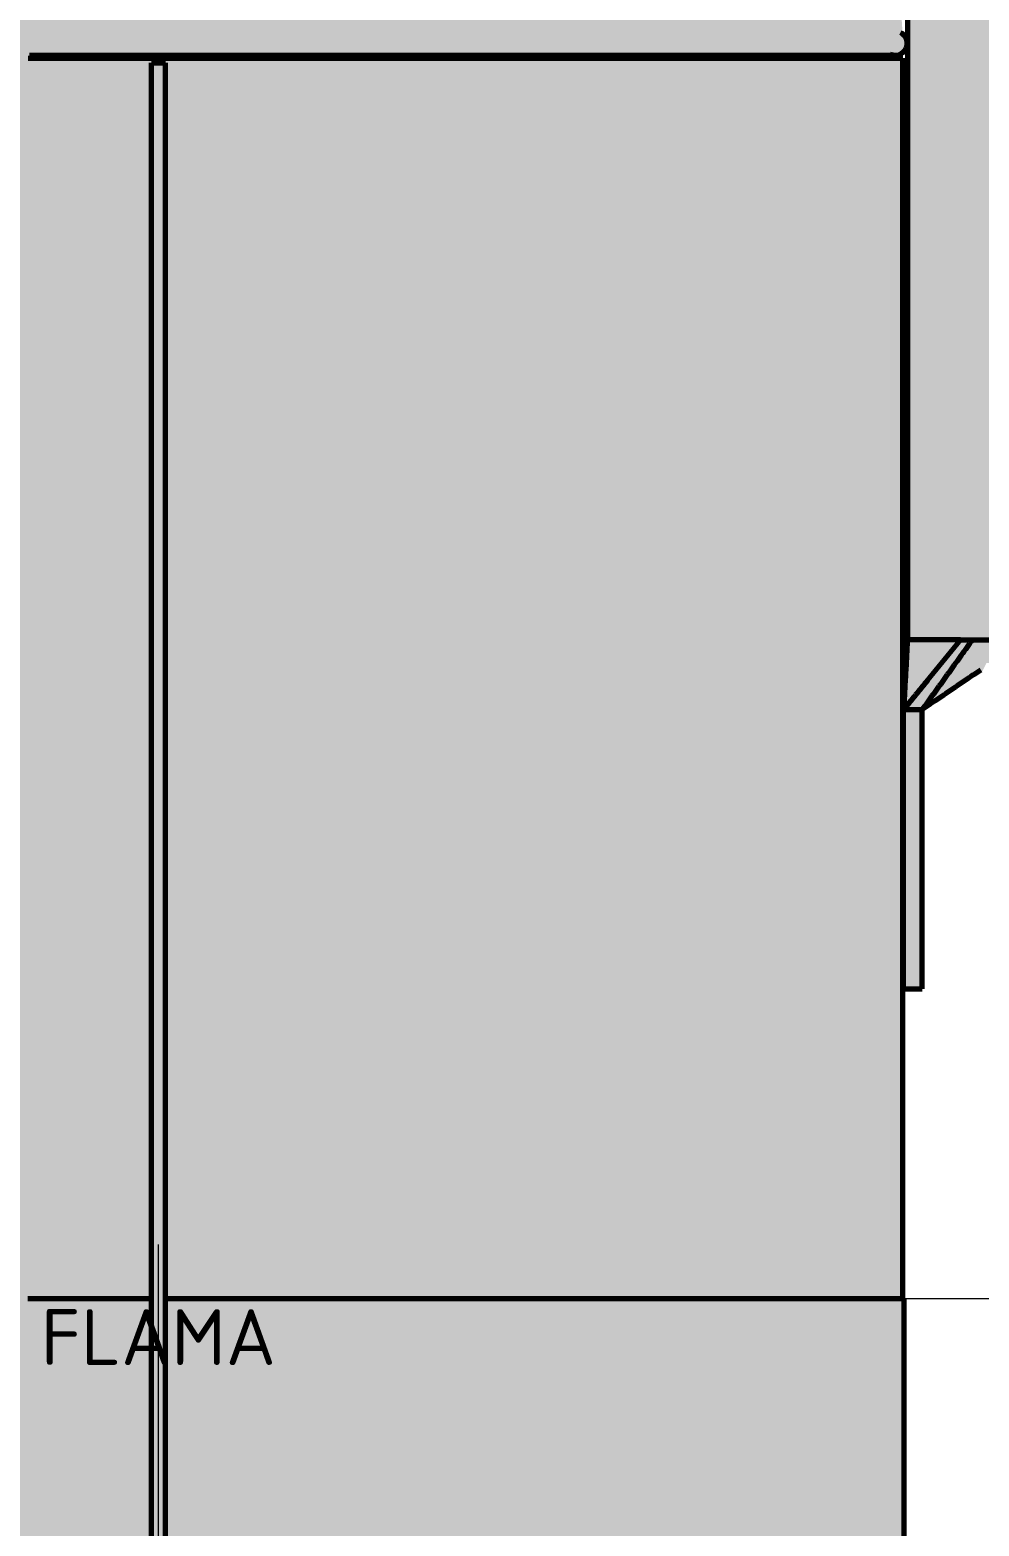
# Model space of a CAD drawing. Header units: millimetres. Extents: x 0 to 2382, y 0 to 420.
# Drawn here: x 2175.24 to 2195.64, y 274.95 to 307.11 of the extents above; entities that cross this region are included whole.
import ezdxf
from ezdxf.enums import TextEntityAlignment as Align

# ---------------------------------------------------------------- set-up
doc = ezdxf.new("R2010")
doc.units = ezdxf.units.MM
doc.linetypes.add('IRAM-F-TRAZO-PUNTO', pattern=[20, 15, -2, 1, -2])
for name, color, linetype, lineweight in [('01-VISIBLE', 7, 'CONTINUOUS', 70), ('03-EJE', 1, 'IRAM-F-TRAZO-PUNTO', 18), ('04-COTA', 3, 'CONTINUOUS', 18), ('13-GRAFICA', 30, 'CONTINUOUS', 18)]:
    doc.layers.add(name, color=color, linetype=linetype, lineweight=lineweight)
doc.styles.add('ISO3098', font='isocpeur.ttf')
doc.dimstyles.new('FLAMA-IRAM', dxfattribs={"dimtxt": 3.5, "dimasz": 3.5, "dimexe": 2, "dimexo": 1.5, "dimgap": 1, "dimtad": 1, "dimdec": 1, "dimtxsty": 'ISO3098', "dimblk": 'IRAM_FLECHA', "dimblk1": 'IRAM_FLECHA', "dimblk2": 'IRAM_FLECHA', "dimcen": 2.5, "dimclrd": 256, "dimclre": 256, "dimclrt": 256, "dimazin": 3, "dimtfac": 1, "dimtmove": 0, "dimatfit": 3, "dimlwd": 18, "dimlwe": 18})

# ---------------------------------------------------------------- blocks, each defined once
blk = doc.blocks.new('IRAM_FLECHA')
blk.add_solid([(0, 0), (-1, 0.125), (-1, -0.125)])

msp = doc.modelspace()

# ---------------------------------------------------------------- hatches: boundary and pattern name
at = {"layer": '13-GRAFICA', "true_color": 0xb21820}
h = msp.add_hatch(color=7, dxfattribs=at)
h.dxf.hatch_style = 1
h.paths.add_polyline_path([(2159.4, 293.9), (2159.4, 335.8), (2159.5, 335.8), (2159.5, 336.5), (2159.6, 336.5), (2159.6, 337.3), (2159.7, 337.3), (2159.7, 337.6), (2159.8, 337.6), (2159.9, 338.1), (2160, 338.1), (2160, 338.3), (2160.1, 338.3), (2160.1, 338.6), (2160.2, 338.6), (2160.2, 338.8), (2160.3, 338.8), (2160.3, 339), (2160.4, 339), (2160.5, 339.5), (2160.6, 339.5), (2160.7, 339.8), (2161, 340), (2161, 340.2), (2161.2, 340.3), (2161.2, 340.5), (2161.5, 340.7), (2161.5, 340.9), (2161.7, 341), (2161.7, 341.2), (2161.8, 341.2), (2162.1, 341.6), (2162.3, 341.6), (2162.9, 342.3), (2163.1, 342.3), (2163.6, 342.9), (2164.2, 343.1), (2164.3, 343.3), (2164.5, 343.3), (2164.5, 343.4), (2164.7, 343.4), (2164.7, 343.5), (2165.3, 343.7), (2165.4, 343.9), (2165.6, 343.9), (2165.6, 344), (2165.8, 344), (2165.8, 344.1), (2166.2, 344.1), (2166.2, 344.2), (2166.5, 344.2), (2166.5, 344.3), (2166.8, 344.3), (2166.8, 344.4), (2167.1, 344.4), (2167.1, 344.5), (2167.5, 344.5), (2167.5, 344.6), (2167.8, 344.6), (2167.8, 344.7), (2168.1, 344.7), (2168.1, 344.8), (2169.1, 344.8), (2169.1, 344.9), (2170.1, 344.9), (2170.1, 345), (2185.9, 345), (2185.9, 344.9), (2187.9, 344.8), (2187.9, 344.7), (2188.2, 344.7), (2188.2, 344.6), (2188.5, 344.6), (2188.5, 344.5), (2188.9, 344.5), (2188.9, 344.4), (2189.2, 344.4), (2189.2, 344.3), (2189.5, 344.3), (2189.5, 344.2), (2189.8, 344.2), (2189.8, 344.1), (2190.2, 344.1), (2190.2, 344), (2190.6, 343.9), (2190.7, 343.7), (2190.9, 343.7), (2190.9, 343.6), (2191.1, 343.6), (2191.1, 343.5), (2191.7, 343.3), (2191.8, 343.1), (2192.4, 342.9), (2192.9, 342.3), (2193.1, 342.3), (2193.7, 341.6), (2193.9, 341.6), (2193.9, 341.5), (2194.3, 341.2), (2194.3, 341), (2194.5, 340.9), (2194.5, 340.7), (2194.8, 340.5), (2194.8, 340.3), (2195, 340.2), (2195, 340), (2195.1, 340), (2195.1, 339.9), (2195.3, 339.8), (2195.3, 339.6), (2195.5, 339.5), (2195.6, 339), (2195.7, 339), (2195.7, 338.8), (2195.8, 338.8), (2195.8, 338.6), (2195.9, 338.6), (2195.9, 338.3), (2196, 338.3), (2196.1, 337.8), (2196.2, 337.8), (2196.3, 337.3), (2196.4, 337.3), (2196.4, 336.5), (2196.5, 336.5), (2196.5, 335.8), (2196.6, 335.8), (2196.6, 293.9), (2196.4, 293.9), (2196.3, 293.7), (2196.1, 293.7), (2196, 293.5), (2195.8, 293.5), (2195.7, 293.3), (2195.5, 293.3), (2195.4, 293.1), (2195.2, 293.1), (2195.1, 292.9), (2194.9, 292.9), (2194.8, 292.7), (2194.6, 292.7), (2194.6, 292.6), (2194.4, 292.5), (2194.4, 286.5), (2194, 286.5), (2194, 293.1), (2194.1, 293.1), (2194.1, 335.5), (2194, 335.5), (2193.9, 336.8), (2193.8, 336.8), (2193.8, 337), (2193.7, 337), (2193.7, 337.3), (2193.6, 337.3), (2193.6, 337.5), (2193.5, 337.5), (2193.5, 337.8), (2193.4, 337.8), (2193.2, 338.4), (2193, 338.5), (2193, 338.7), (2192.9, 338.7), (2192.9, 338.8), (2192.7, 338.9), (2192.7, 339.1), (2192.4, 339.3), (2192.4, 339.5), (2192.3, 339.5), (2191.8, 340.1), (2191.6, 340.1), (2191.1, 340.7), (2190.9, 340.7), (2190.8, 340.9), (2190.6, 340.9), (2190.6, 341), (2190, 341.2), (2189.9, 341.4), (2189.7, 341.4), (2189.7, 341.5), (2189.5, 341.5), (2189.5, 341.6), (2189.3, 341.6), (2189.3, 341.7), (2189.1, 341.7), (2189.1, 341.8), (2188.7, 341.8), (2188.7, 341.9), (2188.4, 341.9), (2188.4, 342), (2188.1, 342), (2188.1, 342.1), (2187.7, 342.1), (2187.7, 342.2), (2187.4, 342.2), (2187.4, 342.3), (2185.5, 342.4), (2185.5, 342.5), (2170.5, 342.5), (2170.5, 342.4), (2168.6, 342.3), (2168.6, 342.2), (2167.9, 342.1), (2167.9, 342), (2167.6, 342), (2167.6, 341.9), (2167.3, 341.9), (2167.3, 341.8), (2166.9, 341.8), (2166.9, 341.7), (2166.7, 341.7), (2166.7, 341.6), (2166.1, 341.4), (2166, 341.2), (2165.8, 341.2), (2165.8, 341.1), (2165.2, 340.9), (2165.2, 340.8), (2164.9, 340.7), (2164.4, 340.1), (2164.2, 340.1), (2164.2, 340), (2163.6, 339.5), (2163.6, 339.3), (2163.3, 339.1), (2163.3, 338.9), (2163, 338.7), (2163, 338.5), (2162.8, 338.4), (2162.8, 338.2), (2162.7, 338.2), (2162.7, 338), (2162.6, 338), (2162.6, 337.8), (2162.5, 337.8), (2162.5, 337.5), (2162.4, 337.5), (2162.4, 337.3), (2162.3, 337.3), (2162.3, 337), (2162.2, 337), (2162.2, 336.8), (2162.1, 336.8), (2162, 335.5), (2161.9, 335.5), (2161.9, 293.1), (2162, 293.1), (2162, 286.5), (2161.6, 286.5), (2161.6, 292.5), (2161.5, 292.5), (2161.4, 292.7), (2161.2, 292.7), (2161.1, 292.9), (2160.9, 292.9), (2160.8, 293.1), (2160.6, 293.1), (2160.5, 293.3), (2160.3, 293.3), (2160.2, 293.5), (2160, 293.5), (2159.9, 293.7), (2159.7, 293.7), (2159.6, 293.9)])
h = msp.add_hatch(color=7, dxfattribs=at)
h.dxf.hatch_style = 1
h.paths.add_polyline_path([(2162.1, 307.5), (2162.2, 307.5), (2162.2, 307.8), (2162.3, 307.8), (2162.3, 308), (2162.4, 308), (2162.4, 308.3), (2162.5, 308.3), (2162.5, 308.5), (2162.6, 308.5), (2162.6, 308.8), (2162.7, 308.8), (2162.7, 309.1), (2162.8, 309.1), (2162.8, 309.3), (2162.9, 309.3), (2162.9, 309.6), (2163, 309.6), (2163.1, 310), (2163.3, 310.1), (2163.3, 310.3), (2163.5, 310.4), (2163.5, 310.6), (2163.7, 310.7), (2163.7, 310.9), (2163.9, 311), (2163.9, 311.2), (2164.1, 311.3), (2164.1, 311.5), (2164.3, 311.6), (2164.3, 311.8), (2164.5, 311.9), (2164.5, 312.1), (2164.8, 312.2), (2165, 312.5), (2165.2, 312.5), (2165.5, 312.9), (2165.7, 312.9), (2166, 313.3), (2166.2, 313.3), (2166.4, 313.6), (2166.6, 313.6), (2166.9, 314), (2167.1, 314), (2167.4, 314.4), (2167.6, 314.4), (2167.6, 314.5), (2167.8, 314.5), (2167.8, 314.6), (2168.1, 314.6), (2168.1, 314.7), (2168.3, 314.7), (2168.3, 314.8), (2168.6, 314.8), (2168.6, 314.9), (2168.8, 314.9), (2168.8, 315), (2169.1, 315), (2169.1, 315.1), (2169.3, 315.1), (2169.3, 315.2), (2169.6, 315.2), (2169.6, 315.3), (2169.8, 315.3), (2169.8, 315.4), (2170.1, 315.4), (2170.1, 315.5), (2170.3, 315.5), (2170.3, 315.6), (2170.6, 315.6), (2170.6, 315.7), (2171.1, 315.8), (2171.1, 315.9), (2171.3, 315.9), (2171.3, 316), (2171.6, 316), (2171.6, 316.1), (2171.8, 316.1), (2171.8, 316.2), (2172.5, 316.3), (2172.5, 316.4), (2173, 316.4), (2173, 316.5), (2174.1, 316.5), (2174.1, 316.6), (2175.2, 316.6), (2175.2, 316.5), (2177.7, 316.5), (2177.7, 316.6), (2181.6, 316.5), (2181.6, 316.6), (2182.4, 316.6), (2182.4, 316.5), (2182.5, 316.5), (2182.5, 316.6), (2182.7, 316.6), (2182.7, 316.5), (2183.1, 316.5), (2183.1, 316.4), (2184.1, 316.3), (2184.1, 316.2), (2184.4, 316.2), (2184.4, 316.1), (2184.7, 316.1), (2184.7, 316), (2185.1, 316), (2185.1, 315.9), (2185.4, 315.9), (2185.4, 315.8), (2186.3, 315.6), (2186.3, 315.5), (2186.5, 315.5), (2186.5, 315.4), (2186.8, 315.4), (2186.8, 315.3), (2187, 315.3), (2187, 315.2), (2187.2, 315.2), (2187.2, 315.1), (2187.4, 315.1), (2187.4, 315), (2187.6, 315), (2187.6, 314.9), (2187.9, 314.9), (2187.9, 314.8), (2188.1, 314.8), (2188.1, 314.7), (2188.3, 314.7), (2188.3, 314.6), (2188.9, 314.4), (2189, 314.2), (2189.2, 314.2), (2189.3, 314), (2189.7, 313.9), (2189.8, 313.7), (2190, 313.7), (2190.1, 313.5), (2190.3, 313.5), (2190.5, 313.2), (2190.7, 313.2), (2191.5, 312.3), (2191.7, 312.3), (2191.7, 312.2), (2192, 312), (2192, 311.8), (2192.4, 311.5), (2192.4, 311.3), (2192.7, 311.1), (2192.7, 310.9), (2192.9, 310.8), (2193, 310.4), (2193.2, 310.3), (2193.2, 310.1), (2193.3, 310.1), (2193.3, 309.9), (2193.4, 309.9), (2193.4, 309.7), (2193.5, 309.7), (2193.5, 309.4), (2193.6, 309.4), (2193.8, 308.5), (2193.9, 308.5), (2194, 307), (2162, 307), (2162, 307.3), (2162.1, 307.3)])
h = msp.add_hatch(color=7, dxfattribs=at)
h.dxf.hatch_style = 1
h.paths.add_polyline_path([(2194, 306.6), (2162, 306.6), (2162, 306.7), (2161.9, 306.7), (2161.9, 307), (2194.1, 307), (2194.1, 306.7), (2194, 306.7)])
h = msp.add_hatch(color=7, dxfattribs=at)
h.dxf.hatch_style = 1
h.paths.add_polyline_path([(2193.7, 306.6), (2193.7, 306.5), (2162.3, 306.5), (2162.3, 306.6)])
h = msp.add_hatch(color=7, dxfattribs=at)
h.dxf.hatch_style = 1
h.paths.add_polyline_path([(2186.5, 306.5), (2186.5, 279.8), (2178.2, 279.8), (2178.2, 306.4), (2177.8, 306.4), (2177.8, 279.8), (2169.5, 279.8), (2169.5, 306.5)])
h = msp.add_hatch(color=7, dxfattribs=at)
h.dxf.hatch_style = 1
h.paths.add_polyline_path([(2190.9, 306.5), (2190.9, 279.8), (2186.5, 279.8), (2186.5, 306.5)])
h = msp.add_hatch(color=7, dxfattribs=at)
h.dxf.hatch_style = 1
h.paths.add_polyline_path([(2194, 306.5), (2194, 248.1), (2190.9, 248.1), (2190.9, 254.6), (2190.9, 258.6), (2190.9, 259.2), (2193.9, 259.2), (2193.9, 279.8), (2190.9, 279.8), (2190.9, 306.5)])
h = msp.add_hatch(color=7, dxfattribs=at)
h.dxf.hatch_style = 1
h.paths.add_polyline_path([(2178.2, 279.8), (2177.8, 279.8), (2177.8, 306.4), (2178.2, 306.4)])
at = {"layer": '13-GRAFICA', "true_color": 0xffffff}
h = msp.add_hatch(color=7, dxfattribs=at)
h.dxf.hatch_style = 1
h.paths.add_polyline_path([(2162.1, 259.2), (2162.1, 279.8), (2193.9, 279.8), (2193.9, 259.2)])
at = {"layer": '13-GRAFICA', "true_color": 0xc81e2d}
h = msp.add_hatch(color=7, dxfattribs=at)
h.dxf.hatch_style = 1
h.paths.add_polyline_path([(2191.039, 279.55), (2191.039, 279.188), (2191.039, 278.826), (2191.039, 278.464), (2191.039, 278.101), (2191.039, 277.739), (2191.039, 277.377), (2191.039, 277.015), (2190.8, 277.015), (2190.553, 277.015), (2190.298, 277.015), (2190.036, 277.015), (2189.767, 277.015), (2189.49, 277.015), (2189.206, 277.015), (2188.916, 277.015), (2188.618, 277.015), (2188.314, 277.015), (2188.004, 277.015), (2187.687, 277.015), (2187.365, 277.015), (2187.037, 277.015), (2186.703, 277.015), (2186.364, 277.015), (2186.02, 277.015), (2185.671, 277.015), (2185.317, 277.015), (2184.958, 277.015), (2184.596, 277.015), (2184.229, 277.015), (2183.859, 277.015), (2183.484, 277.015), (2183.107, 277.015), (2182.726, 277.015), (2182.343, 277.015), (2181.956, 277.015), (2181.568, 277.015), (2181.177, 277.015), (2180.784, 277.015), (2180.39, 277.015), (2179.994, 277.015), (2179.596, 277.015), (2179.198, 277.015), (2178.799, 277.015), (2178.4, 277.015), (2178, 277.015), (2177.6, 277.015), (2177.201, 277.015), (2176.802, 277.015), (2176.404, 277.015), (2176.006, 277.015), (2175.61, 277.015), (2175.216, 277.015), (2174.823, 277.015), (2174.432, 277.015), (2174.044, 277.015), (2173.657, 277.015), (2173.274, 277.015), (2172.893, 277.015), (2172.516, 277.015), (2172.141, 277.015), (2171.771, 277.015), (2171.404, 277.015), (2171.042, 277.015), (2170.683, 277.015), (2170.329, 277.015), (2169.98, 277.015), (2169.636, 277.015), (2169.297, 277.015), (2168.963, 277.015), (2168.635, 277.015), (2168.313, 277.015), (2167.996, 277.015), (2167.686, 277.015), (2167.382, 277.015), (2167.084, 277.015), (2166.794, 277.015), (2166.51, 277.015), (2166.233, 277.015), (2165.964, 277.015), (2165.702, 277.015), (2165.447, 277.015), (2165.2, 277.015), (2164.961, 277.015), (2164.961, 277.377), (2164.961, 277.739), (2164.961, 278.101), (2164.961, 278.464), (2164.961, 278.826), (2164.961, 279.188), (2164.961, 279.55), (2164.961, 279.8), (2191.039, 279.8)])
h = msp.add_hatch(color=7, dxfattribs=at)
h.dxf.hatch_style = 1
h.paths.add_polyline_path([(2193.851, 279.345), (2193.774, 279.345), (2193.687, 279.345), (2193.59, 279.345), (2193.484, 279.345), (2193.369, 279.345), (2193.243, 279.345), (2193.109, 279.345), (2192.965, 279.345), (2192.812, 279.345), (2192.65, 279.345), (2192.479, 279.345), (2192.299, 279.345), (2192.11, 279.345), (2191.913, 279.345), (2191.707, 279.345), (2191.492, 279.345), (2191.27, 279.345), (2191.039, 279.345), (2191.039, 279.629), (2191.039, 279.8), (2193.9, 279.8), (2193.9, 279.345)])
at = {"layer": '13-GRAFICA', "true_color": 0xffd200}
h = msp.add_hatch(color=7, dxfattribs=at)
h.dxf.hatch_style = 1
h.paths.add_polyline_path([(2190.8, 276.287), (2190.553, 276.287), (2190.298, 276.287), (2190.036, 276.287), (2189.767, 276.287), (2189.49, 276.287), (2189.206, 276.287), (2188.916, 276.287), (2188.618, 276.287), (2188.314, 276.287), (2188.004, 276.287), (2187.687, 276.287), (2187.365, 276.287), (2187.037, 276.287), (2186.703, 276.287), (2186.364, 276.287), (2186.02, 276.287), (2185.671, 276.287), (2185.317, 276.287), (2184.958, 276.287), (2184.596, 276.287), (2184.229, 276.287), (2183.859, 276.287), (2183.484, 276.287), (2183.107, 276.287), (2182.726, 276.287), (2182.343, 276.287), (2181.956, 276.287), (2181.568, 276.287), (2181.177, 276.287), (2180.784, 276.287), (2180.39, 276.287), (2179.994, 276.287), (2179.596, 276.287), (2179.198, 276.287), (2178.799, 276.287), (2178.4, 276.287), (2178, 276.287), (2177.6, 276.287), (2177.201, 276.287), (2176.802, 276.287), (2176.404, 276.287), (2176.006, 276.287), (2175.61, 276.287), (2175.216, 276.287), (2174.823, 276.287), (2174.432, 276.287), (2174.044, 276.287), (2173.657, 276.287), (2173.274, 276.287), (2172.893, 276.287), (2172.516, 276.287), (2172.141, 276.287), (2171.771, 276.287), (2171.404, 276.287), (2171.042, 276.287), (2170.683, 276.287), (2170.329, 276.287), (2169.98, 276.287), (2169.636, 276.287), (2169.297, 276.287), (2168.963, 276.287), (2168.635, 276.287), (2168.313, 276.287), (2167.996, 276.287), (2167.686, 276.287), (2167.382, 276.287), (2167.084, 276.287), (2166.794, 276.287), (2166.51, 276.287), (2166.233, 276.287), (2165.964, 276.287), (2165.702, 276.287), (2165.447, 276.287), (2165.2, 276.287), (2164.961, 276.287), (2164.961, 276.651), (2164.961, 277.015), (2165.2, 277.015), (2165.447, 277.015), (2165.702, 277.015), (2165.964, 277.015), (2166.233, 277.015), (2166.51, 277.015), (2166.794, 277.015), (2167.084, 277.015), (2167.382, 277.015), (2167.686, 277.015), (2167.996, 277.015), (2168.313, 277.015), (2168.635, 277.015), (2168.963, 277.015), (2169.297, 277.015), (2169.636, 277.015), (2169.98, 277.015), (2170.329, 277.015), (2170.683, 277.015), (2171.042, 277.015), (2171.404, 277.015), (2171.771, 277.015), (2172.141, 277.015), (2172.516, 277.015), (2172.893, 277.015), (2173.274, 277.015), (2173.657, 277.015), (2174.044, 277.015), (2174.432, 277.015), (2174.823, 277.015), (2175.216, 277.015), (2175.61, 277.015), (2176.006, 277.015), (2176.404, 277.015), (2176.802, 277.015), (2177.201, 277.015), (2177.6, 277.015), (2178, 277.015), (2178.4, 277.015), (2178.799, 277.015), (2179.198, 277.015), (2179.596, 277.015), (2179.994, 277.015), (2180.39, 277.015), (2180.784, 277.015), (2181.177, 277.015), (2181.568, 277.015), (2181.956, 277.015), (2182.343, 277.015), (2182.726, 277.015), (2183.107, 277.015), (2183.484, 277.015), (2183.859, 277.015), (2184.229, 277.015), (2184.596, 277.015), (2184.958, 277.015), (2185.317, 277.015), (2185.671, 277.015), (2186.02, 277.015), (2186.364, 277.015), (2186.703, 277.015), (2187.037, 277.015), (2187.365, 277.015), (2187.687, 277.015), (2188.004, 277.015), (2188.314, 277.015), (2188.618, 277.015), (2188.916, 277.015), (2189.206, 277.015), (2189.49, 277.015), (2189.767, 277.015), (2190.036, 277.015), (2190.298, 277.015), (2190.553, 277.015), (2190.8, 277.015), (2191.039, 277.015), (2191.039, 276.651), (2191.039, 276.287)])

# ---------------------------------------------------------------- linework, layer by layer
at = {"layer": '01-VISIBLE'}
for p, q in [((2194.1, 325.462), (2194.1, 294)), ((2193.68, 306.5), (2193.712, 306.564)), ((2194, 279.84), (2194, 306.5)), ((2177.85, 248.088), (2177.85, 306.4)), ((2177.85, 306.4), (2178.15, 306.4)), ((2178.15, 248.088), (2178.15, 306.4)), ((2194.02, 292.5), (2194.42, 292.5)), ((2194.02, 286.5), (2194.02, 292.5)), ((2194.42, 286.5), (2194.42, 292.5)), ((2194.02, 286.5), (2194.42, 286.5)), ((2194.03, 259.16), (2194.03, 279.84))]:
    msp.add_line(p, q, dxfattribs=at)
for points in [[(2175.2, 306.5), (2175.28, 306.5), (2175.36, 306.5), (2175.44, 306.5), (2175.52, 306.5), (2175.6, 306.5), (2175.68, 306.5), (2175.76, 306.5), (2175.84, 306.5), (2175.92, 306.5), (2176, 306.5), (2176.08, 306.5), (2176.16, 306.5), (2176.24, 306.5), (2176.32, 306.5), (2176.4, 306.5), (2176.48, 306.5), (2176.56, 306.5), (2176.64, 306.5), (2176.72, 306.5), (2176.8, 306.5), (2176.88, 306.5), (2176.96, 306.5), (2177.04, 306.5), (2177.12, 306.5), (2177.2, 306.5), (2177.28, 306.5), (2177.36, 306.5), (2177.44, 306.5), (2177.52, 306.5), (2177.6, 306.5), (2177.68, 306.5), (2177.76, 306.5), (2177.84, 306.5), (2177.92, 306.5), (2178, 306.5), (2178.08, 306.5), (2178.16, 306.5), (2178.24, 306.5), (2178.32, 306.5), (2178.4, 306.5), (2178.48, 306.5), (2178.56, 306.5), (2178.64, 306.5), (2178.72, 306.5), (2178.8, 306.5), (2178.88, 306.5), (2178.96, 306.5), (2179.04, 306.5), (2179.12, 306.5), (2179.2, 306.5), (2179.28, 306.5), (2179.36, 306.5), (2179.44, 306.5), (2179.52, 306.5), (2179.6, 306.5), (2179.68, 306.5), (2179.76, 306.5), (2179.84, 306.5), (2179.92, 306.5), (2180, 306.5), (2180.08, 306.5), (2180.16, 306.5), (2180.24, 306.5), (2180.32, 306.5), (2180.4, 306.5), (2180.48, 306.5), (2180.56, 306.5), (2180.64, 306.5), (2180.72, 306.5), (2180.8, 306.5), (2180.88, 306.5), (2180.96, 306.5), (2181.04, 306.5), (2181.12, 306.5), (2181.2, 306.5), (2181.28, 306.5), (2181.36, 306.5), (2181.44, 306.5), (2181.52, 306.5), (2181.6, 306.5), (2181.68, 306.5), (2181.76, 306.5), (2181.84, 306.5), (2181.92, 306.5), (2182, 306.5), (2182.08, 306.5), (2182.16, 306.5), (2182.24, 306.5), (2182.32, 306.5), (2182.4, 306.5), (2182.48, 306.5), (2182.56, 306.5), (2182.64, 306.5), (2182.72, 306.5), (2182.8, 306.5), (2182.88, 306.5), (2182.96, 306.5), (2183.04, 306.5), (2183.12, 306.5), (2183.2, 306.5), (2183.28, 306.5), (2183.36, 306.5), (2183.44, 306.5), (2183.52, 306.5), (2183.6, 306.5), (2183.68, 306.5), (2183.76, 306.5), (2183.84, 306.5), (2183.92, 306.5), (2184, 306.5), (2184.08, 306.5), (2184.16, 306.5), (2184.24, 306.5), (2184.32, 306.5), (2184.4, 306.5), (2184.48, 306.5), (2184.56, 306.5), (2184.64, 306.5), (2184.72, 306.5), (2184.8, 306.5), (2184.88, 306.5), (2184.96, 306.5), (2185.04, 306.5), (2185.12, 306.5), (2185.2, 306.5), (2185.28, 306.5), (2185.36, 306.5), (2185.44, 306.5), (2185.52, 306.5), (2185.6, 306.5), (2185.68, 306.5), (2185.76, 306.5), (2185.84, 306.5), (2185.92, 306.5), (2186, 306.5), (2186.08, 306.5), (2186.16, 306.5), (2186.24, 306.5), (2186.32, 306.5), (2186.4, 306.5), (2186.48, 306.5), (2186.56, 306.5), (2186.64, 306.5), (2186.72, 306.5), (2186.8, 306.5), (2186.88, 306.5), (2186.96, 306.5), (2187.04, 306.5), (2187.12, 306.5), (2187.2, 306.5), (2187.28, 306.5), (2187.36, 306.5), (2187.44, 306.5), (2187.52, 306.5), (2187.6, 306.5), (2187.68, 306.5), (2187.76, 306.5), (2187.84, 306.5), (2187.92, 306.5), (2188, 306.5), (2188.08, 306.5), (2188.16, 306.5), (2188.24, 306.5), (2188.32, 306.5), (2188.4, 306.5), (2188.48, 306.5), (2188.56, 306.5), (2188.64, 306.5), (2188.72, 306.5), (2188.8, 306.5), (2188.88, 306.5), (2188.96, 306.5), (2189.04, 306.5), (2189.12, 306.5), (2189.2, 306.5), (2189.28, 306.5), (2189.36, 306.5), (2189.44, 306.5), (2189.52, 306.5), (2189.6, 306.5), (2189.68, 306.5), (2189.76, 306.5), (2189.84, 306.5), (2189.92, 306.5), (2190, 306.5), (2190.08, 306.5), (2190.16, 306.5), (2190.24, 306.5), (2190.32, 306.5), (2190.4, 306.5), (2190.48, 306.5), (2190.56, 306.5), (2190.64, 306.5), (2190.72, 306.5), (2190.8, 306.5), (2190.88, 306.5), (2190.96, 306.5), (2191.04, 306.5), (2191.12, 306.5), (2191.2, 306.5), (2191.28, 306.5), (2191.36, 306.5), (2191.44, 306.5), (2191.52, 306.5), (2191.6, 306.5), (2191.68, 306.5), (2191.76, 306.5), (2191.84, 306.5), (2191.92, 306.5), (2192, 306.5), (2192.08, 306.5), (2192.16, 306.5), (2192.24, 306.5), (2192.32, 306.5), (2192.4, 306.5), (2192.48, 306.5), (2192.56, 306.5), (2192.64, 306.5), (2192.72, 306.5), (2192.8, 306.5), (2192.88, 306.5), (2192.96, 306.5), (2193.04, 306.5), (2193.12, 306.5), (2193.2, 306.5), (2193.28, 306.5), (2193.36, 306.5), (2193.44, 306.5), (2193.52, 306.5), (2193.6, 306.5), (2193.68, 306.5), (2193.76, 306.5), (2193.84, 306.5), (2193.92, 306.5), (2194, 306.5)], [(2175.228, 306.564), (2175.307, 306.564), (2175.386, 306.564), (2175.466, 306.564), (2175.545, 306.564), (2175.624, 306.564), (2175.703, 306.564), (2175.782, 306.564), (2175.862, 306.564), (2175.941, 306.564), (2176.02, 306.564), (2176.099, 306.564), (2176.178, 306.564), (2176.258, 306.564), (2176.337, 306.564), (2176.416, 306.564), (2176.495, 306.564), (2176.574, 306.564), (2176.654, 306.564), (2176.733, 306.564), (2176.812, 306.564), (2176.891, 306.564), (2176.97, 306.564), (2177.05, 306.564), (2177.129, 306.564), (2177.208, 306.564), (2177.287, 306.564), (2177.366, 306.564), (2177.446, 306.564), (2177.525, 306.564), (2177.604, 306.564), (2177.683, 306.564), (2177.762, 306.564), (2177.842, 306.564), (2177.921, 306.564), (2178, 306.564), (2178.079, 306.564), (2178.158, 306.564), (2178.238, 306.564), (2178.317, 306.564), (2178.396, 306.564), (2178.475, 306.564), (2178.554, 306.564), (2178.634, 306.564), (2178.713, 306.564), (2178.792, 306.564), (2178.871, 306.564), (2178.95, 306.564), (2179.03, 306.564), (2179.109, 306.564), (2179.188, 306.564), (2179.267, 306.564), (2179.346, 306.564), (2179.426, 306.564), (2179.505, 306.564), (2179.584, 306.564), (2179.663, 306.564), (2179.742, 306.564), (2179.822, 306.564), (2179.901, 306.564), (2179.98, 306.564), (2180.059, 306.564), (2180.138, 306.564), (2180.218, 306.564), (2180.297, 306.564), (2180.376, 306.564), (2180.455, 306.564), (2180.534, 306.564), (2180.614, 306.564), (2180.693, 306.564), (2180.772, 306.564), (2180.851, 306.564), (2180.93, 306.564), (2181.01, 306.564), (2181.089, 306.564), (2181.168, 306.564), (2181.247, 306.564), (2181.326, 306.564), (2181.406, 306.564), (2181.485, 306.564), (2181.564, 306.564), (2181.643, 306.564), (2181.722, 306.564), (2181.802, 306.564), (2181.881, 306.564), (2181.96, 306.564), (2182.039, 306.564), (2182.118, 306.564), (2182.198, 306.564), (2182.277, 306.564), (2182.356, 306.564), (2182.435, 306.564), (2182.514, 306.564), (2182.594, 306.564), (2182.673, 306.564), (2182.752, 306.564), (2182.831, 306.564), (2182.91, 306.564), (2182.99, 306.564), (2183.069, 306.564), (2183.148, 306.564), (2183.227, 306.564), (2183.306, 306.564), (2183.386, 306.564), (2183.465, 306.564), (2183.544, 306.564), (2183.623, 306.564), (2183.702, 306.564), (2183.782, 306.564), (2183.861, 306.564), (2183.94, 306.564), (2184.019, 306.564), (2184.098, 306.564), (2184.178, 306.564), (2184.257, 306.564), (2184.336, 306.564), (2184.415, 306.564), (2184.494, 306.564), (2184.574, 306.564), (2184.653, 306.564), (2184.732, 306.564), (2184.811, 306.564), (2184.89, 306.564), (2184.97, 306.564), (2185.049, 306.564), (2185.128, 306.564), (2185.207, 306.564), (2185.286, 306.564), (2185.366, 306.564), (2185.445, 306.564), (2185.524, 306.564), (2185.603, 306.564), (2185.682, 306.564), (2185.762, 306.564), (2185.841, 306.564), (2185.92, 306.564), (2185.999, 306.564), (2186.078, 306.564), (2186.158, 306.564), (2186.237, 306.564), (2186.316, 306.564), (2186.395, 306.564), (2186.474, 306.564), (2186.554, 306.564), (2186.633, 306.564), (2186.712, 306.564), (2186.791, 306.564), (2186.87, 306.564), (2186.95, 306.564), (2187.029, 306.564), (2187.108, 306.564), (2187.187, 306.564), (2187.266, 306.564), (2187.346, 306.564), (2187.425, 306.564), (2187.504, 306.564), (2187.583, 306.564), (2187.662, 306.564), (2187.742, 306.564), (2187.821, 306.564), (2187.9, 306.564), (2187.979, 306.564), (2188.058, 306.564), (2188.138, 306.564), (2188.217, 306.564), (2188.296, 306.564), (2188.375, 306.564), (2188.454, 306.564), (2188.534, 306.564), (2188.613, 306.564), (2188.692, 306.564), (2188.771, 306.564), (2188.85, 306.564), (2188.93, 306.564), (2189.009, 306.564), (2189.088, 306.564), (2189.167, 306.564), (2189.246, 306.564), (2189.326, 306.564), (2189.405, 306.564), (2189.484, 306.564), (2189.563, 306.564), (2189.642, 306.564), (2189.722, 306.564), (2189.801, 306.564), (2189.88, 306.564), (2189.959, 306.564), (2190.038, 306.564), (2190.118, 306.564), (2190.197, 306.564), (2190.276, 306.564), (2190.355, 306.564), (2190.434, 306.564), (2190.514, 306.564), (2190.593, 306.564), (2190.672, 306.564), (2190.751, 306.564), (2190.83, 306.564), (2190.91, 306.564), (2190.989, 306.564), (2191.068, 306.564), (2191.147, 306.564), (2191.226, 306.564), (2191.306, 306.564), (2191.385, 306.564), (2191.464, 306.564), (2191.543, 306.564), (2191.622, 306.564), (2191.702, 306.564), (2191.781, 306.564), (2191.86, 306.564), (2191.939, 306.564), (2192.018, 306.564), (2192.098, 306.564), (2192.177, 306.564), (2192.256, 306.564), (2192.335, 306.564), (2192.414, 306.564), (2192.494, 306.564), (2192.573, 306.564), (2192.652, 306.564), (2192.731, 306.564), (2192.81, 306.564), (2192.89, 306.564), (2192.969, 306.564), (2193.048, 306.564), (2193.127, 306.564), (2193.206, 306.564), (2193.286, 306.564), (2193.365, 306.564), (2193.444, 306.564), (2193.523, 306.564), (2193.602, 306.564), (2193.682, 306.564), (2193.761, 306.564), (2193.84, 306.564)], [(2193.84, 306.564), (2193.84, 306.564), (2193.84, 306.564), (2193.84, 306.564), (2193.84, 306.564), (2193.84, 306.564), (2193.84, 306.564)], [(2195.244, 294), (2195.211, 293.961), (2195.179, 293.921), (2195.147, 293.882), (2195.115, 293.842), (2195.083, 293.803), (2195.05, 293.763), (2195.018, 293.724), (2194.986, 293.684), (2194.954, 293.645), (2194.922, 293.605), (2194.889, 293.566), (2194.857, 293.526), (2194.825, 293.487), (2194.793, 293.447), (2194.761, 293.408), (2194.728, 293.368), (2194.696, 293.329), (2194.664, 293.289), (2194.632, 293.25), (2194.6, 293.211), (2194.567, 293.171), (2194.535, 293.132), (2194.503, 293.092), (2194.471, 293.053), (2194.439, 293.013), (2194.406, 292.974), (2194.374, 292.934), (2194.342, 292.895), (2194.31, 292.855), (2194.278, 292.816), (2194.245, 292.776), (2194.213, 292.737), (2194.181, 292.697), (2194.149, 292.658), (2194.117, 292.618), (2194.084, 292.579), (2194.052, 292.539), (2194.02, 292.5)], [(2194.1, 294), (2194.097, 293.95), (2194.095, 293.9), (2194.092, 293.85), (2194.089, 293.8), (2194.087, 293.75), (2194.084, 293.7), (2194.081, 293.65), (2194.079, 293.6), (2194.076, 293.55), (2194.073, 293.5), (2194.071, 293.45), (2194.068, 293.4), (2194.065, 293.35), (2194.063, 293.3), (2194.06, 293.25), (2194.057, 293.2), (2194.055, 293.15), (2194.052, 293.1), (2194.049, 293.05), (2194.047, 293), (2194.044, 292.95), (2194.041, 292.9), (2194.039, 292.85), (2194.036, 292.8), (2194.033, 292.75), (2194.031, 292.7), (2194.028, 292.65), (2194.025, 292.6), (2194.023, 292.55), (2194.02, 292.5)], [(2195.244, 294), (2195.192, 294), (2195.14, 294), (2195.088, 294), (2195.036, 294), (2194.984, 294), (2194.932, 294), (2194.88, 294), (2194.828, 294), (2194.776, 294), (2194.724, 294), (2194.672, 294), (2194.62, 294), (2194.568, 294), (2194.516, 294), (2194.464, 294), (2194.412, 294), (2194.36, 294), (2194.308, 294), (2194.256, 294), (2194.204, 294), (2194.152, 294), (2194.1, 294)], [(2195.496, 294), (2195.466, 293.958), (2195.437, 293.917), (2195.407, 293.875), (2195.377, 293.833), (2195.347, 293.792), (2195.317, 293.75), (2195.287, 293.708), (2195.257, 293.667), (2195.227, 293.625), (2195.197, 293.583), (2195.167, 293.542), (2195.138, 293.5), (2195.108, 293.458), (2195.078, 293.417), (2195.048, 293.375), (2195.018, 293.333), (2194.988, 293.292), (2194.958, 293.25), (2194.928, 293.208), (2194.898, 293.167), (2194.868, 293.125), (2194.839, 293.083), (2194.809, 293.042), (2194.779, 293), (2194.749, 292.958), (2194.719, 292.917), (2194.689, 292.875), (2194.659, 292.833), (2194.629, 292.792), (2194.599, 292.75), (2194.569, 292.708), (2194.54, 292.667), (2194.51, 292.625), (2194.48, 292.583), (2194.45, 292.542), (2194.42, 292.5)], [(2195.244, 294), (2195.286, 294), (2195.328, 294), (2195.37, 294), (2195.412, 294), (2195.454, 294), (2195.496, 294)], [(2195.496, 294), (2195.548, 294), (2195.6, 294), (2195.652, 294), (2195.704, 294), (2195.756, 294), (2195.808, 294), (2195.86, 294), (2195.912, 294), (2195.964, 294), (2196.016, 294), (2196.068, 294), (2196.12, 294), (2196.172, 294), (2196.224, 294), (2196.276, 294), (2196.328, 294), (2196.38, 294), (2196.432, 294), (2196.484, 294), (2196.536, 294), (2196.588, 294), (2196.64, 294)], [(2195.677, 293.349), (2195.635, 293.321), (2195.593, 293.292), (2195.551, 293.264), (2195.509, 293.236), (2195.467, 293.208), (2195.425, 293.179), (2195.383, 293.151), (2195.342, 293.123), (2195.3, 293.094), (2195.258, 293.066), (2195.216, 293.038), (2195.174, 293.009), (2195.132, 292.981), (2195.09, 292.953), (2195.048, 292.925), (2195.006, 292.896), (2194.965, 292.868), (2194.923, 292.84), (2194.881, 292.811), (2194.839, 292.783), (2194.797, 292.755), (2194.755, 292.726), (2194.713, 292.698), (2194.671, 292.67), (2194.629, 292.642), (2194.588, 292.613), (2194.546, 292.585), (2194.504, 292.557), (2194.462, 292.528), (2194.42, 292.5)], [(2175.195, 279.84), (2175.245, 279.84), (2175.295, 279.84), (2175.345, 279.84), (2175.395, 279.84), (2175.445, 279.84), (2175.496, 279.84), (2175.546, 279.84), (2175.596, 279.84), (2175.646, 279.84), (2175.696, 279.84), (2175.746, 279.84), (2175.796, 279.84), (2175.846, 279.84), (2175.896, 279.84), (2175.946, 279.84), (2175.996, 279.84), (2176.047, 279.84), (2176.097, 279.84), (2176.147, 279.84), (2176.197, 279.84), (2176.247, 279.84), (2176.297, 279.84), (2176.347, 279.84), (2176.397, 279.84), (2176.447, 279.84), (2176.497, 279.84), (2176.548, 279.84), (2176.598, 279.84), (2176.648, 279.84), (2176.698, 279.84), (2176.748, 279.84), (2176.798, 279.84), (2176.848, 279.84), (2176.898, 279.84), (2176.948, 279.84), (2176.998, 279.84), (2177.048, 279.84), (2177.099, 279.84), (2177.149, 279.84), (2177.199, 279.84), (2177.249, 279.84), (2177.299, 279.84), (2177.349, 279.84), (2177.399, 279.84), (2177.449, 279.84), (2177.499, 279.84), (2177.549, 279.84), (2177.6, 279.84), (2177.65, 279.84), (2177.7, 279.84), (2177.75, 279.84), (2177.8, 279.84), (2177.85, 279.84)], [(2178.15, 279.84), (2178.2, 279.84), (2178.25, 279.84), (2178.3, 279.84), (2178.35, 279.84), (2178.4, 279.84), (2178.451, 279.84), (2178.501, 279.84), (2178.551, 279.84), (2178.601, 279.84), (2178.651, 279.84), (2178.701, 279.84), (2178.751, 279.84), (2178.801, 279.84), (2178.851, 279.84), (2178.901, 279.84), (2178.952, 279.84), (2179.002, 279.84), (2179.052, 279.84), (2179.102, 279.84), (2179.152, 279.84), (2179.202, 279.84), (2179.252, 279.84), (2179.302, 279.84), (2179.352, 279.84), (2179.402, 279.84), (2179.452, 279.84), (2179.503, 279.84), (2179.553, 279.84), (2179.603, 279.84), (2179.653, 279.84), (2179.703, 279.84), (2179.753, 279.84), (2179.803, 279.84), (2179.853, 279.84), (2179.903, 279.84), (2179.953, 279.84), (2180.004, 279.84), (2180.054, 279.84), (2180.104, 279.84), (2180.154, 279.84), (2180.204, 279.84), (2180.254, 279.84), (2180.304, 279.84), (2180.354, 279.84), (2180.404, 279.84), (2180.454, 279.84), (2180.504, 279.84), (2180.555, 279.84), (2180.605, 279.84), (2180.655, 279.84), (2180.705, 279.84), (2180.755, 279.84), (2180.805, 279.84), (2180.855, 279.84), (2180.905, 279.84), (2180.955, 279.84), (2181.005, 279.84), (2181.055, 279.84), (2181.106, 279.84), (2181.156, 279.84), (2181.206, 279.84), (2181.256, 279.84), (2181.306, 279.84), (2181.356, 279.84), (2181.406, 279.84), (2181.456, 279.84), (2181.506, 279.84), (2181.556, 279.84), (2181.607, 279.84), (2181.657, 279.84), (2181.707, 279.84), (2181.757, 279.84), (2181.807, 279.84), (2181.857, 279.84), (2181.907, 279.84), (2181.957, 279.84), (2182.007, 279.84), (2182.057, 279.84), (2182.107, 279.84), (2182.158, 279.84), (2182.208, 279.84), (2182.258, 279.84), (2182.308, 279.84), (2182.358, 279.84), (2182.408, 279.84), (2182.458, 279.84), (2182.508, 279.84), (2182.558, 279.84), (2182.608, 279.84), (2182.659, 279.84), (2182.709, 279.84), (2182.759, 279.84), (2182.809, 279.84), (2182.859, 279.84), (2182.909, 279.84), (2182.959, 279.84), (2183.009, 279.84), (2183.059, 279.84), (2183.109, 279.84), (2183.159, 279.84), (2183.21, 279.84), (2183.26, 279.84), (2183.31, 279.84), (2183.36, 279.84), (2183.41, 279.84), (2183.46, 279.84), (2183.51, 279.84), (2183.56, 279.84), (2183.61, 279.84), (2183.66, 279.84), (2183.711, 279.84), (2183.761, 279.84), (2183.811, 279.84), (2183.861, 279.84), (2183.911, 279.84), (2183.961, 279.84), (2184.011, 279.84), (2184.061, 279.84), (2184.111, 279.84), (2184.161, 279.84), (2184.211, 279.84), (2184.262, 279.84), (2184.312, 279.84), (2184.362, 279.84), (2184.412, 279.84), (2184.462, 279.84), (2184.512, 279.84), (2184.562, 279.84), (2184.612, 279.84), (2184.662, 279.84), (2184.712, 279.84), (2184.762, 279.84), (2184.813, 279.84), (2184.863, 279.84), (2184.913, 279.84), (2184.963, 279.84), (2185.013, 279.84), (2185.063, 279.84), (2185.113, 279.84), (2185.163, 279.84), (2185.213, 279.84), (2185.263, 279.84), (2185.314, 279.84), (2185.364, 279.84), (2185.414, 279.84), (2185.464, 279.84), (2185.514, 279.84), (2185.564, 279.84), (2185.614, 279.84), (2185.664, 279.84), (2185.714, 279.84), (2185.764, 279.84), (2185.814, 279.84), (2185.865, 279.84), (2185.915, 279.84), (2185.965, 279.84), (2186.015, 279.84), (2186.065, 279.84), (2186.115, 279.84), (2186.165, 279.84), (2186.215, 279.84), (2186.265, 279.84), (2186.315, 279.84), (2186.366, 279.84), (2186.416, 279.84), (2186.466, 279.84), (2186.516, 279.84), (2186.566, 279.84), (2186.616, 279.84), (2186.666, 279.84), (2186.716, 279.84), (2186.766, 279.84), (2186.816, 279.84), (2186.866, 279.84), (2186.917, 279.84), (2186.967, 279.84), (2187.017, 279.84), (2187.067, 279.84), (2187.117, 279.84), (2187.167, 279.84), (2187.217, 279.84), (2187.267, 279.84), (2187.317, 279.84), (2187.367, 279.84), (2187.418, 279.84), (2187.468, 279.84), (2187.518, 279.84), (2187.568, 279.84), (2187.618, 279.84), (2187.668, 279.84), (2187.718, 279.84), (2187.768, 279.84), (2187.818, 279.84), (2187.868, 279.84), (2187.918, 279.84), (2187.969, 279.84), (2188.019, 279.84), (2188.069, 279.84), (2188.119, 279.84), (2188.169, 279.84), (2188.219, 279.84), (2188.269, 279.84), (2188.319, 279.84), (2188.369, 279.84), (2188.419, 279.84), (2188.469, 279.84), (2188.52, 279.84), (2188.57, 279.84), (2188.62, 279.84), (2188.67, 279.84), (2188.72, 279.84), (2188.77, 279.84), (2188.82, 279.84), (2188.87, 279.84), (2188.92, 279.84), (2188.97, 279.84), (2189.021, 279.84), (2189.071, 279.84), (2189.121, 279.84), (2189.171, 279.84), (2189.221, 279.84), (2189.271, 279.84), (2189.321, 279.84), (2189.371, 279.84), (2189.421, 279.84), (2189.471, 279.84), (2189.521, 279.84), (2189.572, 279.84), (2189.622, 279.84), (2189.672, 279.84), (2189.722, 279.84), (2189.772, 279.84), (2189.822, 279.84), (2189.872, 279.84), (2189.922, 279.84), (2189.972, 279.84), (2190.022, 279.84), (2190.073, 279.84), (2190.123, 279.84), (2190.173, 279.84), (2190.223, 279.84), (2190.273, 279.84), (2190.323, 279.84), (2190.373, 279.84), (2190.423, 279.84), (2190.473, 279.84), (2190.523, 279.84), (2190.573, 279.84), (2190.624, 279.84), (2190.674, 279.84), (2190.724, 279.84), (2190.774, 279.84), (2190.824, 279.84), (2190.874, 279.84), (2190.924, 279.84), (2190.974, 279.84), (2191.024, 279.84), (2191.074, 279.84), (2191.125, 279.84), (2191.175, 279.84), (2191.225, 279.84), (2191.275, 279.84), (2191.325, 279.84), (2191.375, 279.84), (2191.425, 279.84), (2191.475, 279.84), (2191.525, 279.84), (2191.575, 279.84), (2191.625, 279.84), (2191.676, 279.84), (2191.726, 279.84), (2191.776, 279.84), (2191.826, 279.84), (2191.876, 279.84), (2191.926, 279.84), (2191.976, 279.84), (2192.026, 279.84), (2192.076, 279.84), (2192.126, 279.84), (2192.176, 279.84), (2192.227, 279.84), (2192.277, 279.84), (2192.327, 279.84), (2192.377, 279.84), (2192.427, 279.84), (2192.477, 279.84), (2192.527, 279.84), (2192.577, 279.84), (2192.627, 279.84), (2192.677, 279.84), (2192.728, 279.84), (2192.778, 279.84), (2192.828, 279.84), (2192.878, 279.84), (2192.928, 279.84), (2192.978, 279.84), (2193.028, 279.84), (2193.078, 279.84), (2193.128, 279.84), (2193.178, 279.84), (2193.228, 279.84), (2193.279, 279.84), (2193.329, 279.84), (2193.379, 279.84), (2193.429, 279.84), (2193.479, 279.84), (2193.529, 279.84), (2193.579, 279.84), (2193.629, 279.84), (2193.679, 279.84), (2193.729, 279.84), (2193.78, 279.84), (2193.83, 279.84), (2193.88, 279.84), (2193.93, 279.84), (2193.98, 279.84), (2194.03, 279.84)]]:
    msp.add_lwpolyline(points, dxfattribs=at)
for start, end in [(-116.5651, 0), (0, 63.4349)]:
    msp.add_arc((2193.84, 306.82), 0.256, start, end, dxfattribs=at)
at = {"layer": '03-EJE'}
msp.add_line((2178, 226), (2178, 282.84), dxfattribs=at)

# ---------------------------------------------------------------- texts
at = {"layer": '13-GRAFICA', "true_color": 0xffffff, "style": 'ISO3098'}
msp.add_text('FLAMA', height=1.2, dxfattribs=at).set_placement((2178, 279.612), align=Align.TOP_CENTER)

# ---------------------------------------------------------------- dimensions: what is measured, and where the dimension line sits
at = {"layer": '04-COTA'}
msp.add_linear_dim(base=(2212, 259.16), p1=(2190.944, 259.16), p2=(2190.944, 279.84), angle=90, dimstyle='FLAMA-IRAM', override={"dimlfac": 10}, dxfattribs=at).render()

doc.saveas('drawing.dxf')
